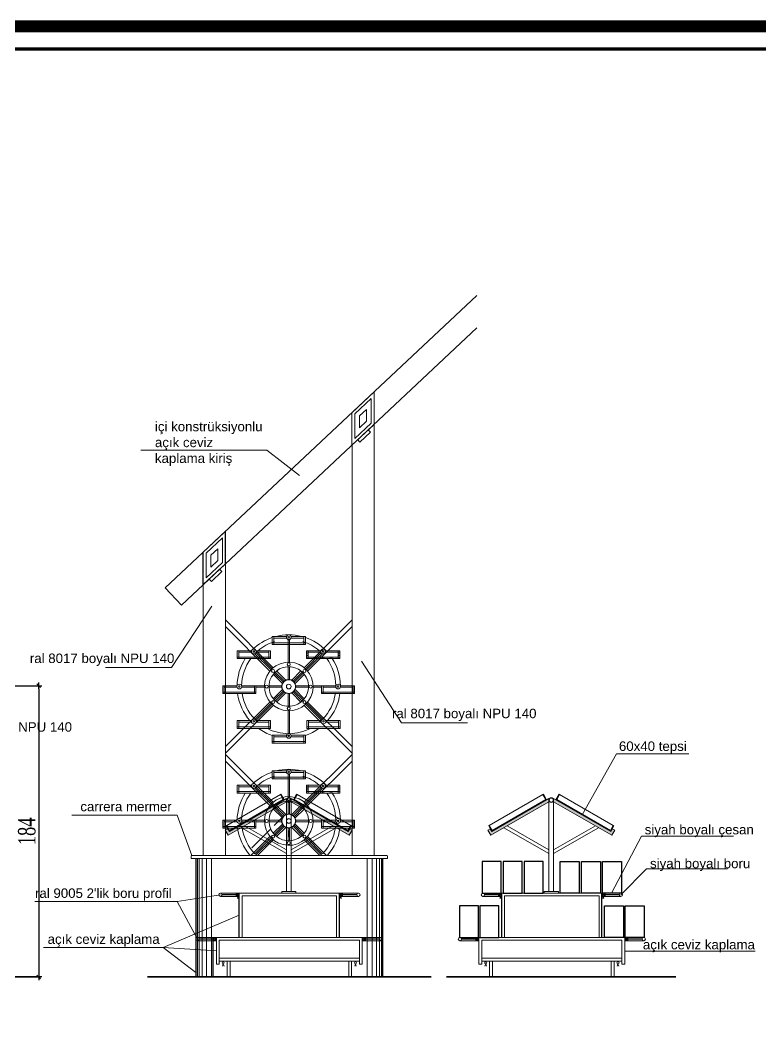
# Model space of a CAD drawing. Header units: millimetres. Extents: x 54215 to 67697, y 23496 to 56611.
# Drawn here: x 57572 to 58040, y 34662 to 35307 of the extents above; entities that cross this region are included whole.
import ezdxf

# ---------------------------------------------------------------- set-up
doc = ezdxf.new("R2010")
doc.units = ezdxf.units.MM
for name, color, linetype, lineweight in [('no3_ahsap gorunus on ince', 32, 'Continuous', 13), ('no3_barisol', 50, 'Continuous', 13), ('no3_duvar kaplama', 8, 'Continuous', 0), ('no3_duvar mevcut', 4, 'Continuous', 35), ('no3_kutu profil gorunus', 8, 'Continuous', 0), ('no3_kutuprofil kesit', 74, 'Continuous', 18), ('no3_lejand', 255, 'Continuous', 13), ('no3_mermer kesit', 21, 'Continuous', 20), ('no3_mobilya aydınlatma', 50, 'Continuous', 13), ('no3_yazı duvar', 152, 'Continuous', 0)]:
    doc.layers.add(name, color=color, linetype=linetype, lineweight=lineweight)
doc.layers.add('no3_ahsap kesit on', color=7, linetype='Continuous', lineweight=20, true_color=0xfca103)
doc.layers.add('no3_tefriş ön ince', color=7, linetype='Continuous', lineweight=18, true_color=0x8c1aff)
doc.styles.get("Standard").update_dxf_attribs({"font": 'arial.ttf'})
doc.styles.add('Ölçü50', font='georgia.ttf', dxfattribs={"width": 0.7})
doc.dimstyles.new('olcu10', dxfattribs={"dimtxt": 11, "dimasz": 2, "dimexe": 1.25, "dimexo": 0.625, "dimgap": 0.5, "dimtad": 1, "dimdec": 1, "dimzin": 9, "dimtxsty": 'Ölçü50', "dimblk": 'CENTIK', "dimcen": 2, "dimclrd": 250, "dimclre": 250, "dimclrt": 44, "dimazin": 2, "dimtfac": 1, "dimtdec": 1, "dimtix": 1, "dimtmove": 0, "dimatfit": 3, "dimldrblk": 'CENTIK', "dimfxl": 1, "dimlwd": -1, "dimarcsym": 0})

# ---------------------------------------------------------------- blocks, each defined once
blk = doc.blocks.new('CENTIK')
for p, q in [((-1, 0), (1, 0)), ((-0.57, -0.57), (0.57, 0.57)), ((0, 1), (0, -1))]:
    blk.add_line(p, q)
blk = doc.blocks.new('*D411')
at = {"color": 250, "lineweight": -2, "transparency": 16777216}
for p, q in [((57489.54, 34886.56), (57584.54, 34886.56)), ((57489.76, 34702.59), (57584.54, 34702.59))]:
    blk.add_line(p, q, dxfattribs=at)
at = {"color": 250, "transparency": 16777216}
blk.add_line((57583.29, 34884.56), (57583.29, 34704.59), dxfattribs=at)
at = {"layer": 'Defpoints', "color": 0, "transparency": 16777216}
for p in [(57488.92, 34886.56), (57489.14, 34702.59), (57583.29, 34702.59)]:
    blk.add_point(p, dxfattribs=at)
at = {"color": 250, "transparency": 16777216, "xscale": 2, "yscale": 2, "zscale": 2}
for p, rotation in [((57583.29, 34886.56), 90), ((57583.29, 34702.59), 270)]:
    blk.add_blockref('CENTIK', p, dxfattribs=dict(at, rotation=rotation))
at = {"color": 44, "transparency": 16777216, "insert": (57575.83, 34794.57), "char_height": 11, "attachment_point": 5, "rotation": 90, "style": 'Ölçü50'}
blk.add_mtext('184', dxfattribs=at)
blk = doc.blocks.new('wr35uy')
at = {"layer": 'no3_kutu profil gorunus', "lineweight": 0}
for p, q in [((56700.58, 24141.51), (56670.36, 24171.72)), ((56720.11, 24141.51), (56750.33, 24171.72)), ((56698.46, 24139.38), (56670.36, 24167.48)), ((56722.23, 24139.38), (56750.33, 24167.48)), ((56708.93, 24161.23), (56700.86, 24161.23)), ((56708.93, 24160.23), (56700.86, 24160.23)), ((56710.83, 24159.4), (56709.87, 24159.4)), ((56709.87, 24159.4), (56709.87, 24145)), ((56710.83, 24145), (56710.83, 24159.4)), ((56710.83, 24159.4), (56710.83, 24159.4)), ((56719.83, 24161.23), (56711.76, 24161.23)), ((56719.83, 24160.23), (56711.76, 24160.23)), ((56686.83, 24152.25), (56678.76, 24152.25)), ((56686.83, 24151.25), (56678.76, 24151.25)), ((56697.74, 24152.25), (56689.66, 24152.25)), ((56697.74, 24151.25), (56689.66, 24151.25)), ((56722.59, 24152.25), (56721.59, 24152.25)), ((56721.59, 24152.25), (56721.59, 24151.25)), ((56721.59, 24151.25), (56722.59, 24151.25)), ((56722.59, 24151.25), (56722.59, 24152.25)), ((56730.66, 24152.25), (56722.59, 24152.25)), ((56730.66, 24151.25), (56722.59, 24151.25)), ((56741.56, 24152.25), (56733.49, 24152.25)), ((56741.56, 24151.25), (56733.49, 24151.25)), ((56742.56, 24152.25), (56741.56, 24152.25)), ((56741.56, 24152.25), (56741.56, 24151.25)), ((56741.56, 24151.25), (56742.56, 24151.25)), ((56742.56, 24151.25), (56742.56, 24152.25)), ((56699.13, 24140.15), (56688.95, 24150.34)), ((56699.81, 24140.83), (56689.63, 24151.02)), ((56731.07, 24151.02), (56720.88, 24140.83)), ((56731.75, 24150.34), (56721.56, 24140.15)), ((56722.59, 24150.27), (56721.59, 24150.27)), ((56721.59, 24150.27), (56721.59, 24149.27)), ((56721.59, 24149.27), (56722.59, 24149.27)), ((56722.59, 24148.25), (56721.59, 24148.25)), ((56721.59, 24148.25), (56721.59, 24147.25)), ((56721.59, 24147.25), (56722.59, 24147.25)), ((56722.59, 24149.27), (56722.59, 24150.27)), ((56722.59, 24147.25), (56722.59, 24148.25)), ((56727.8, 24148.25), (56726.8, 24148.25)), ((56726.8, 24148.25), (56726.8, 24147.25)), ((56726.8, 24147.25), (56727.8, 24147.25)), ((56727.8, 24147.25), (56727.8, 24148.25)), ((56732.57, 24148.25), (56731.57, 24148.25)), ((56731.57, 24148.25), (56731.57, 24147.25)), ((56731.57, 24147.25), (56732.57, 24147.25)), ((56732.57, 24147.25), (56732.57, 24148.25)), ((56737.47, 24148.25), (56736.47, 24148.25)), ((56736.47, 24148.25), (56736.47, 24147.25)), ((56736.47, 24147.25), (56737.47, 24147.25)), ((56737.47, 24147.25), (56737.47, 24148.25)), ((56742.56, 24150.27), (56741.56, 24150.27)), ((56741.56, 24150.27), (56741.56, 24149.27)), ((56741.56, 24149.27), (56742.56, 24149.27)), ((56742.56, 24148.25), (56741.56, 24148.25)), ((56741.56, 24148.25), (56741.56, 24147.25)), ((56741.56, 24147.25), (56742.56, 24147.25)), ((56742.56, 24149.27), (56742.56, 24150.27)), ((56742.56, 24147.25), (56742.56, 24148.25)), ((56707.65, 24132.99), (56701.85, 24138.79)), ((56708.41, 24133.68), (56702.62, 24139.46)), ((56709.87, 24142.11), (56709.87, 24133.91)), ((56710.83, 24133.91), (56710.83, 24142.11)), ((56712.29, 24133.68), (56718.07, 24139.46)), ((56718.84, 24138.79), (56713.04, 24132.99)), ((56706.29, 24131.56), (56700.5, 24137.34)), ((56706.97, 24132.31), (56701.17, 24138.11)), ((56719.52, 24138.11), (56713.72, 24132.31)), ((56714.41, 24131.56), (56720.19, 24137.34)), ((56677.7, 24130.12), (56669.63, 24130.12)), ((56677.7, 24129.12), (56669.63, 24129.12)), ((56688.6, 24130.12), (56680.53, 24130.12)), ((56688.6, 24129.12), (56680.53, 24129.12)), ((56694.97, 24130.1), (56689.53, 24130.1)), ((56689.53, 24129.14), (56694.97, 24129.14)), ((56705.87, 24130.1), (56697.85, 24130.1)), ((56697.85, 24129.14), (56706.05, 24129.14)), ((56706.29, 24127.68), (56700.51, 24121.9)), ((56706.97, 24126.92), (56701.17, 24121.12)), ((56707.65, 24126.24), (56701.85, 24120.44)), ((56708.41, 24125.56), (56702.63, 24119.78)), ((56706.05, 24130.1), (56705.87, 24130.1)), ((56705.87, 24129.14), (56706.05, 24129.14)), ((56712.29, 24125.56), (56718.06, 24119.78)), ((56718.84, 24120.44), (56713.04, 24126.24)), ((56719.52, 24121.12), (56713.72, 24126.92)), ((56714.41, 24127.68), (56720.18, 24121.91)), ((56714.82, 24130.1), (56714.64, 24130.1)), ((56714.64, 24129.14), (56714.82, 24129.14)), ((56714.73, 24129.14), (56722.84, 24129.14)), ((56722.84, 24130.1), (56714.82, 24130.1)), ((56731.09, 24130.1), (56725.72, 24130.1)), ((56725.72, 24129.14), (56731.09, 24129.14)), ((56740.09, 24130.12), (56732.02, 24130.12)), ((56740.09, 24129.12), (56732.02, 24129.12)), ((56750.99, 24130.12), (56742.92, 24130.12)), ((56750.99, 24129.12), (56742.92, 24129.12)), ((56698.46, 24119.85), (56670.58, 24091.97)), ((56699.13, 24119.08), (56688.95, 24108.9)), ((56709.87, 24125.32), (56709.87, 24117.12)), ((56710.83, 24117.12), (56710.83, 24125.32)), ((56731.69, 24108.95), (56721.56, 24119.08)), ((56722.23, 24119.85), (56750.55, 24091.54)), ((56700.58, 24117.73), (56670.58, 24087.73)), ((56699.81, 24118.4), (56689.61, 24108.2)), ((56709.87, 24114.24), (56709.87, 24099.84)), ((56710.83, 24099.84), (56710.83, 24114.24)), ((56720.11, 24117.73), (56750.55, 24087.29)), ((56730.97, 24108.31), (56720.88, 24118.4)), ((56686.83, 24108.08), (56678.76, 24108.08)), ((56686.83, 24107.08), (56678.76, 24107.08)), ((56688.95, 24108.9), (56688.95, 24108.9)), ((56697.74, 24108.08), (56689.66, 24108.08)), ((56697.74, 24107.08), (56689.66, 24107.08)), ((56730.87, 24108.08), (56722.79, 24108.08)), ((56730.87, 24107.08), (56722.79, 24107.08)), ((56731.06, 24108.22), (56730.97, 24108.31)), ((56731.74, 24108.9), (56731.69, 24108.95)), ((56741.77, 24108.08), (56733.7, 24108.08)), ((56741.77, 24107.08), (56733.7, 24107.08)), ((56709.87, 24099.84), (56709.87, 24099.83)), ((56709.87, 24099.83), (56710.83, 24099.83)), ((56710.83, 24099.83), (56710.83, 24099.84)), ((56708.93, 24098.9), (56700.86, 24098.9)), ((56708.93, 24097.9), (56700.86, 24097.9)), ((56719.83, 24098.9), (56711.76, 24098.9)), ((56719.83, 24097.9), (56711.76, 24097.9)), ((56700.58, 24056.56), (56670.36, 24086.78)), ((56720.11, 24056.56), (56750.33, 24086.78)), ((56698.46, 24054.44), (56670.36, 24082.54)), ((56722.23, 24054.44), (56750.33, 24082.54)), ((56708.93, 24076.29), (56700.86, 24076.29)), ((56708.93, 24075.29), (56700.86, 24075.29)), ((56710.83, 24074.46), (56709.87, 24074.46)), ((56709.87, 24074.46), (56709.87, 24060.05)), ((56710.83, 24060.05), (56710.83, 24074.46)), ((56710.83, 24074.46), (56710.83, 24074.46)), ((56719.83, 24076.29), (56711.76, 24076.29)), ((56719.83, 24075.29), (56711.76, 24075.29)), ((56686.83, 24067.31), (56678.76, 24067.31)), ((56686.83, 24066.31), (56678.76, 24066.31)), ((56699.13, 24055.21), (56688.95, 24065.39)), ((56699.81, 24055.89), (56689.63, 24066.07)), ((56697.74, 24067.31), (56689.66, 24067.31)), ((56697.74, 24066.31), (56689.66, 24066.31)), ((56731.07, 24066.08), (56720.88, 24055.89)), ((56731.75, 24065.4), (56721.56, 24055.21)), ((56722.59, 24067.31), (56721.59, 24067.31)), ((56721.59, 24067.31), (56721.59, 24066.31)), ((56721.59, 24066.31), (56722.59, 24066.31)), ((56722.59, 24065.32), (56721.59, 24065.32)), ((56721.59, 24065.32), (56721.59, 24064.32)), ((56721.59, 24064.32), (56722.59, 24064.32)), ((56722.59, 24063.31), (56721.59, 24063.31)), ((56721.59, 24063.31), (56721.59, 24062.31)), ((56721.59, 24062.31), (56722.59, 24062.31)), ((56722.59, 24066.31), (56722.59, 24067.31)), ((56730.66, 24067.31), (56722.59, 24067.31)), ((56730.66, 24066.31), (56722.59, 24066.31)), ((56722.59, 24064.32), (56722.59, 24065.32)), ((56722.59, 24062.31), (56722.59, 24063.31)), ((56727.8, 24063.31), (56726.8, 24063.31)), ((56726.8, 24063.31), (56726.8, 24062.31)), ((56726.8, 24062.31), (56727.8, 24062.31)), ((56727.8, 24062.31), (56727.8, 24063.31)), ((56732.57, 24063.31), (56731.57, 24063.31)), ((56731.57, 24063.31), (56731.57, 24062.31)), ((56731.57, 24062.31), (56732.57, 24062.31)), ((56732.57, 24062.31), (56732.57, 24063.31)), ((56741.56, 24067.31), (56733.49, 24067.31)), ((56741.56, 24066.31), (56733.49, 24066.31)), ((56737.47, 24063.31), (56736.47, 24063.31)), ((56736.47, 24063.31), (56736.47, 24062.31)), ((56736.47, 24062.31), (56737.47, 24062.31)), ((56737.47, 24062.31), (56737.47, 24063.31)), ((56742.56, 24067.31), (56741.56, 24067.31)), ((56741.56, 24067.31), (56741.56, 24066.31)), ((56741.56, 24066.31), (56742.56, 24066.31)), ((56742.56, 24065.32), (56741.56, 24065.32)), ((56741.56, 24065.32), (56741.56, 24064.32)), ((56741.56, 24064.32), (56742.56, 24064.32)), ((56742.56, 24063.31), (56741.56, 24063.31)), ((56741.56, 24063.31), (56741.56, 24062.31)), ((56741.56, 24062.31), (56742.56, 24062.31)), ((56742.56, 24066.31), (56742.56, 24067.31)), ((56742.56, 24064.32), (56742.56, 24065.32)), ((56742.56, 24062.31), (56742.56, 24063.31)), ((56708.41, 24048.74), (56702.62, 24054.52)), ((56709.87, 24057.17), (56709.87, 24048.97)), ((56710.83, 24048.97), (56710.83, 24057.17)), ((56712.29, 24048.74), (56718.07, 24054.52)), ((56706.29, 24046.62), (56700.5, 24052.4)), ((56706.97, 24047.37), (56701.17, 24053.17)), ((56707.65, 24048.05), (56701.85, 24053.85)), ((56718.84, 24053.85), (56713.04, 24048.05)), ((56719.52, 24053.17), (56713.72, 24047.37)), ((56714.41, 24046.62), (56720.19, 24052.4)), ((56677.7, 24045.18), (56669.63, 24045.18)), ((56677.7, 24044.18), (56669.63, 24044.18)), ((56688.6, 24045.18), (56680.53, 24045.18)), ((56688.6, 24044.18), (56680.53, 24044.18)), ((56694.97, 24045.16), (56689.53, 24045.16)), ((56689.53, 24044.2), (56694.97, 24044.2)), ((56705.87, 24045.16), (56697.85, 24045.16)), ((56697.85, 24044.2), (56706.05, 24044.2)), ((56706.29, 24042.74), (56700.51, 24036.96)), ((56706.84, 24047.5), (56701.07, 24041.73)), ((56706.97, 24041.98), (56701.17, 24036.18)), ((56706.05, 24045.16), (56705.87, 24045.16)), ((56705.87, 24044.2), (56706.05, 24044.2)), ((56719.52, 24036.18), (56713.72, 24041.98)), ((56714.41, 24042.74), (56720.18, 24036.96)), ((56714.82, 24045.16), (56714.64, 24045.16)), ((56714.64, 24044.2), (56714.82, 24044.2)), ((56714.73, 24044.2), (56722.84, 24044.2)), ((56722.84, 24045.16), (56714.82, 24045.16)), ((56731.09, 24045.16), (56725.72, 24045.16)), ((56725.72, 24044.2), (56731.09, 24044.2)), ((56740.09, 24045.18), (56732.02, 24045.18)), ((56740.09, 24044.18), (56732.02, 24044.18)), ((56750.99, 24045.18), (56742.92, 24045.18)), ((56750.99, 24044.18), (56742.92, 24044.18)), ((56699.02, 24039.67), (56687, 24027.66)), ((56707.65, 24041.3), (56701.85, 24035.5)), ((56708.41, 24040.62), (56702.63, 24034.84)), ((56709.87, 24040.38), (56709.87, 24032.18)), ((56710.57, 24034.72), (56710.57, 24038.63)), ((56710.83, 24032.18), (56710.83, 24040.38)), ((56712.29, 24040.62), (56718.06, 24034.84)), ((56718.84, 24035.5), (56713.04, 24041.3)), ((56698.46, 24034.91), (56686.44, 24022.89)), ((56699.13, 24034.14), (56688.95, 24023.96)), ((56699.81, 24033.46), (56689.61, 24023.26)), ((56700.58, 24032.79), (56690.69, 24022.89)), ((56720.11, 24032.79), (56730.01, 24022.89)), ((56730.97, 24023.37), (56720.88, 24033.46)), ((56731.69, 24024.01), (56721.56, 24034.14)), ((56722.23, 24034.91), (56734.25, 24022.89)), ((56688.95, 24023.96), (56688.95, 24023.95)), ((56731.06, 24023.28), (56730.97, 24023.37)), ((56731.74, 24023.96), (56731.69, 24024.01))]:
    blk.add_line(p, q, dxfattribs=at)
for points in [[(56700.86, 24161.23), (56700.86, 24156.23), (56699.86, 24156.23), (56699.86, 24161.23), (56700.86, 24161.23)], [(56720.83, 24161.23), (56720.83, 24156.23), (56719.83, 24156.23), (56719.83, 24161.23), (56720.83, 24161.23)], [(56678.76, 24152.25), (56678.76, 24147.25), (56677.76, 24147.25), (56677.76, 24152.25), (56678.76, 24152.25)], [(56698.74, 24152.25), (56698.74, 24147.25), (56697.74, 24147.25), (56697.74, 24152.25), (56698.74, 24152.25)], [(56720.83, 24156.23), (56699.86, 24156.23), (56699.86, 24157.23), (56720.83, 24157.23), (56720.83, 24156.23)], [(56722.59, 24152.25), (56722.59, 24147.25), (56721.59, 24147.25), (56721.59, 24152.25), (56722.59, 24152.25)], [(56742.56, 24152.25), (56742.56, 24147.25), (56741.56, 24147.25), (56741.56, 24152.25), (56742.56, 24152.25)], [(56698.74, 24147.25), (56677.76, 24147.25), (56677.76, 24148.25), (56698.74, 24148.25), (56698.74, 24147.25)], [(56742.56, 24147.25), (56721.59, 24147.25), (56721.59, 24148.25), (56742.56, 24148.25), (56742.56, 24147.25)], [(56669.63, 24130.12), (56669.63, 24125.12), (56668.63, 24125.12), (56668.63, 24130.12), (56669.63, 24130.12)], [(56689.6, 24125.12), (56668.63, 24125.12), (56668.63, 24126.12), (56689.6, 24126.12), (56689.6, 24125.12)], [(56689.6, 24130.12), (56689.6, 24125.12), (56688.6, 24125.12), (56688.6, 24130.12), (56689.6, 24130.12)], [(56732.02, 24130.12), (56732.02, 24125.12), (56731.02, 24125.12), (56731.02, 24130.12), (56732.02, 24130.12)], [(56751.99, 24125.12), (56731.02, 24125.12), (56731.02, 24126.12), (56751.99, 24126.12), (56751.99, 24125.12)], [(56751.99, 24130.12), (56751.99, 24125.12), (56750.99, 24125.12), (56750.99, 24130.12), (56751.99, 24130.12)], [(56678.76, 24108.08), (56678.76, 24103.08), (56677.76, 24103.08), (56677.76, 24108.08), (56678.76, 24108.08)], [(56698.74, 24108.08), (56698.74, 24103.08), (56697.74, 24103.08), (56697.74, 24108.08), (56698.74, 24108.08)], [(56722.79, 24108.08), (56722.79, 24103.08), (56721.79, 24103.08), (56721.79, 24108.08), (56722.79, 24108.08)], [(56742.77, 24108.08), (56742.77, 24103.08), (56741.77, 24103.08), (56741.77, 24108.08), (56742.77, 24108.08)], [(56698.74, 24103.08), (56677.76, 24103.08), (56677.76, 24104.08), (56698.74, 24104.08), (56698.74, 24103.08)], [(56742.77, 24103.08), (56721.79, 24103.08), (56721.79, 24104.08), (56742.77, 24104.08), (56742.77, 24103.08)], [(56700.86, 24098.9), (56700.86, 24093.9), (56699.86, 24093.9), (56699.86, 24098.9), (56700.86, 24098.9)], [(56720.83, 24093.9), (56699.86, 24093.9), (56699.86, 24094.9), (56720.83, 24094.9), (56720.83, 24093.9)], [(56720.83, 24098.9), (56720.83, 24093.9), (56719.83, 24093.9), (56719.83, 24098.9), (56720.83, 24098.9)], [(56700.86, 24076.29), (56700.86, 24071.29), (56699.86, 24071.29), (56699.86, 24076.29), (56700.86, 24076.29)], [(56720.83, 24076.29), (56720.83, 24071.29), (56719.83, 24071.29), (56719.83, 24076.29), (56720.83, 24076.29)], [(56720.83, 24071.29), (56699.86, 24071.29), (56699.86, 24072.29), (56720.83, 24072.29), (56720.83, 24071.29)], [(56678.76, 24067.31), (56678.76, 24062.31), (56677.76, 24062.31), (56677.76, 24067.31), (56678.76, 24067.31)], [(56698.74, 24062.31), (56677.76, 24062.31), (56677.76, 24063.31), (56698.74, 24063.31), (56698.74, 24062.31)], [(56698.74, 24067.31), (56698.74, 24062.31), (56697.74, 24062.31), (56697.74, 24067.31), (56698.74, 24067.31)], [(56722.59, 24067.31), (56722.59, 24062.31), (56721.59, 24062.31), (56721.59, 24067.31), (56722.59, 24067.31)], [(56742.56, 24062.31), (56721.59, 24062.31), (56721.59, 24063.31), (56742.56, 24063.31), (56742.56, 24062.31)], [(56742.56, 24067.31), (56742.56, 24062.31), (56741.56, 24062.31), (56741.56, 24067.31), (56742.56, 24067.31)], [(56669.63, 24045.18), (56669.63, 24040.18), (56668.63, 24040.18), (56668.63, 24045.18), (56669.63, 24045.18)], [(56689.6, 24045.18), (56689.6, 24040.18), (56688.6, 24040.18), (56688.6, 24045.18), (56689.6, 24045.18)], [(56732.02, 24045.18), (56732.02, 24040.18), (56731.02, 24040.18), (56731.02, 24045.18), (56732.02, 24045.18)], [(56751.99, 24045.18), (56751.99, 24040.18), (56750.99, 24040.18), (56750.99, 24045.18), (56751.99, 24045.18)], [(56689.6, 24040.18), (56668.63, 24040.18), (56668.63, 24041.18), (56689.6, 24041.18), (56689.6, 24040.18)], [(56751.99, 24040.18), (56731.02, 24040.18), (56731.02, 24041.18), (56751.99, 24041.18), (56751.99, 24040.18)]]:
    blk.add_lwpolyline(points, dxfattribs=at)
for centre, radius in [((56710.35, 24160.73), 1.5), ((56710.35, 24160.73), 0.5), ((56710.35, 24160.73), 0.5), ((56688.25, 24151.75), 1.5), ((56688.25, 24151.75), 0.5), ((56688.25, 24151.75), 0.5), ((56732.07, 24151.75), 1.5), ((56732.07, 24151.75), 0.5), ((56700.44, 24139.4), 0.96), ((56710.35, 24143.62), 0.96), ((56720.25, 24139.4), 0.96), ((56710.35, 24129.62), 4.5), ((56710.35, 24129.62), 4.32), ((56679.12, 24129.62), 1.5), ((56679.12, 24129.62), 0.5), ((56679.12, 24129.62), 0.5), ((56696.42, 24129.62), 0.96), ((56710.35, 24129.62), 1.5), ((56710.35, 24129.62), 1.44), ((56724.2, 24129.62), 0.96), ((56741.5, 24129.62), 1.5), ((56741.5, 24129.62), 0.5), ((56741.5, 24129.62), 0.5), ((56700.44, 24119.78), 0.96), ((56720.25, 24119.78), 0.96), ((56710.35, 24115.74), 0.96), ((56688.25, 24107.58), 1.5), ((56688.25, 24107.58), 0.5), ((56688.25, 24107.58), 0.5), ((56732.28, 24107.58), 1.5), ((56732.28, 24107.58), 0.5), ((56732.28, 24107.58), 0.5), ((56710.35, 24098.4), 1.5), ((56710.35, 24098.4), 0.5), ((56710.35, 24098.4), 0.5), ((56710.35, 24075.79), 1.5), ((56710.35, 24075.79), 0.5), ((56710.35, 24075.79), 0.5), ((56688.25, 24066.81), 1.5), ((56732.07, 24066.81), 1.5), ((56688.25, 24066.81), 0.5), ((56688.25, 24066.81), 0.5), ((56732.07, 24066.81), 0.5), ((56700.44, 24054.46), 0.96), ((56710.35, 24058.68), 0.96), ((56720.25, 24054.46), 0.96), ((56710.35, 24044.68), 4.5), ((56710.35, 24044.68), 4.32), ((56679.12, 24044.68), 1.5), ((56679.12, 24044.68), 0.5), ((56679.12, 24044.68), 0.5), ((56696.42, 24044.68), 0.96), ((56710.35, 24044.68), 1.5), ((56710.35, 24044.68), 1.44), ((56710.35, 24044.68), 1.44), ((56724.2, 24044.68), 0.96), ((56741.5, 24044.68), 1.5), ((56741.5, 24044.68), 0.5), ((56741.5, 24044.68), 0.5), ((56700.44, 24034.84), 0.96), ((56720.25, 24034.84), 0.96), ((56710.35, 24030.8), 0.96)]:
    blk.add_circle(centre, radius, dxfattribs=at)
for centre, radius, start, end in [((56710.35, 24129.62), 32.66, 108.71705, 133.95438), ((56710.35, 24129.62), 29.78, 107.49332, 130.5559), ((56710.35, 24129.62), 32.67, 75.39875, 104.60125), ((56710.35, 24129.62), 29.78, 49.4441, 72.53799), ((56710.35, 24129.62), 32.66, 43.85091, 71.28295), ((56710.35, 24129.62), 32.66, 147.3358, 179.12294), ((56710.35, 24129.62), 29.78, 143.70796, 179.03813), ((56710.35, 24129.62), 15.38, 189.46176, 188.58191), ((56710.35, 24129.62), 29.78, 1.13364, 36.29204), ((56710.35, 24129.62), 32.66, 0.87706, 32.6642), ((56710.34, 24129.63), 12.5, 184.99048, 184.60818), ((56710.35, 24129.62), 32.66, 187.91841, 221.25749), ((56710.35, 24129.62), 29.78, 188.68973, 224.04888), ((56710.35, 24129.62), 29.78, 316.23476, 351.31027), ((56710.35, 24129.62), 32.66, 318.74251, 352.08159), ((56710.35, 24129.62), 32.66, 234.34228, 251.31112), ((56710.35, 24129.62), 29.78, 243.00911, 269.15677), ((56710.35, 24129.62), 29.78, 269.0766, 270.9234), ((56710.35, 24129.62), 29.78, 270.84323, 297.53617), ((56710.35, 24129.62), 32.66, 288.68888, 305.65772), ((56710.35, 24044.68), 32.66, 108.71705, 133.95438), ((56710.35, 24044.68), 32.67, 75.39875, 104.60125), ((56710.35, 24044.68), 32.66, 43.85091, 71.28295), ((56710.35, 24044.68), 29.78, 107.49332, 130.5559), ((56710.35, 24044.68), 29.78, 49.4441, 72.53799), ((56710.35, 24044.68), 32.66, 147.3358, 179.12294), ((56710.35, 24044.68), 29.78, 143.70796, 179.03813), ((56710.35, 24044.68), 29.78, 1.13364, 36.29204), ((56710.35, 24044.68), 32.66, 0.87706, 32.6642), ((56710.35, 24044.68), 15.38, 189.46176, 188.58191), ((56710.34, 24044.69), 12.5, 184.99048, 184.60818), ((56710.35, 24044.68), 32.66, 187.91841, 221.25749), ((56710.35, 24044.68), 29.78, 188.68973, 224.04888), ((56710.35, 24044.68), 29.78, 316.23476, 351.31027), ((56710.35, 24044.68), 32.66, 318.74251, 352.08159)]:
    blk.add_arc(centre, radius, start, end, dxfattribs=at)
blk = doc.blocks.new('ünit')
at = {"layer": 'no3_duvar kaplama'}
h = blk.add_hatch(color=256, dxfattribs=at)
h.dxf.hatch_style = 1
h.paths.add_polyline_path([(56707.44, 24058.09), (56708.85, 24058.9), (56708.85, 24056.82), (56672.14, 24035.63), (56670.24, 24038.92), (56671.8, 24039.82), (56672.8, 24038.09)])
h = blk.add_hatch(color=256, dxfattribs=at)
h.dxf.hatch_style = 1
h.paths.add_polyline_path([(56713.25, 24058.09), (56711.85, 24058.9), (56711.85, 24056.82), (56748.55, 24035.63), (56750.45, 24038.92), (56748.89, 24039.82), (56747.89, 24038.09)])
for p, q in [((56679.06, 23971.15), (56679.06, 23999.15)), ((56742.38, 23971.15), (56742.38, 23999.15))]:
    blk.add_line(p, q)
at = {"layer": 'no3_ahsap kesit on'}
for p, q in [((56708.85, 24058.9), (56708.85, 24056.82)), ((56711.85, 24058.9), (56711.85, 24056.82)), ((56711.85, 24058.9), (56711.85, 24056.82)), ((56670.24, 24038.92), (56671.8, 24039.82)), ((56750.45, 24038.92), (56748.89, 24039.82)), ((56679.06, 23999.15), (56710.72, 23999.15)), ((56742.38, 23999.15), (56710.72, 23999.15)), ((56664.62, 23971.15), (56756.82, 23971.15)), ((56666.42, 23957.95), (56755.02, 23957.95)), ((56664.62, 23954.15), (56666.42, 23954.15)), ((56666.42, 23954.15), (56666.42, 23956.15)), ((56666.42, 23956.15), (56755.02, 23956.15)), ((56671.42, 23956.15), (56671.42, 23946.15)), ((56673.22, 23956.15), (56673.22, 23946.15)), ((56748.22, 23956.15), (56748.22, 23946.15)), ((56750.02, 23956.15), (56750.02, 23946.15)), ((56755.02, 23954.15), (56756.82, 23954.15))]:
    blk.add_line(p, q, dxfattribs=at)
for points in [[(56708.85, 24056.82), (56672.14, 24035.63), (56670.24, 24038.92)], [(56708.85, 24058.9), (56672.8, 24038.09), (56671.8, 24039.82)], [(56711.85, 24058.9), (56747.89, 24038.09), (56748.89, 24039.82)], [(56711.85, 24056.82), (56748.55, 24035.63), (56750.45, 24038.92)], [(56679.06, 23971.15), (56679.06, 23999.15), (56710.72, 23999.15)], [(56680.86, 23971.15), (56680.86, 23997.35), (56710.72, 23997.35)], [(56742.38, 23971.15), (56742.38, 23999.15), (56710.72, 23999.15)], [(56740.58, 23971.15), (56740.58, 23997.35), (56710.72, 23997.35)], [(56664.62, 23954.15), (56664.62, 23971.15), (56756.82, 23971.15), (56756.82, 23954.15)], [(56666.42, 23954.15), (56666.42, 23969.35), (56755.02, 23969.35), (56755.02, 23954.15)]]:
    blk.add_lwpolyline(points, dxfattribs=at)
at = {"layer": 'no3_barisol'}
for p, q in [((56678.26, 23996.51), (56677.86, 23995.69)), ((56678.26, 23996.51), (56678.51, 23995.66)), ((56743.18, 23996.51), (56742.93, 23995.66)), ((56743.18, 23996.51), (56743.58, 23995.69))]:
    blk.add_line(p, q, dxfattribs=at)
for points in [[(56677.71, 23997.05), (56678.8, 23997.05), (56678.8, 23996.79), (56677.71, 23996.79)], [(56743.73, 23997.05), (56742.64, 23997.05), (56742.64, 23996.79), (56743.73, 23996.79)]]:
    blk.add_lwpolyline(points, close=True, dxfattribs=at)
for centre in [(56678.26, 23996.79), (56743.18, 23996.79)]:
    blk.add_arc(centre, 0.288, 180, 0, dxfattribs=at)
at = {"layer": 'no3_kutu profil gorunus'}
for p, q in [((56671.15, 24041.75), (56705.1, 24061.35)), ((56749.54, 24041.75), (56715.6, 24061.35)), ((56708.85, 24057.1), (56708.85, 24000.15)), ((56711.85, 24057.1), (56711.85, 24000.15)), ((56680.46, 24040.43), (56708.85, 24024.04)), ((56682.46, 24041.59), (56708.85, 24026.35)), ((56738.23, 24041.59), (56711.85, 24026.35)), ((56740.23, 24040.44), (56711.85, 24024.04)), ((56679.06, 23999.15), (56667.11, 23999.15)), ((56667.11, 23997.05), (56679.06, 23997.05)), ((56668.15, 23998.25), (56677.06, 23998.25)), ((56668.15, 23997.95), (56677.06, 23997.95)), ((56742.38, 23999.15), (56754.33, 23999.15)), ((56754.33, 23997.05), (56742.38, 23997.05)), ((56753.29, 23998.25), (56744.38, 23998.25)), ((56753.29, 23997.95), (56744.38, 23997.95)), ((56664.62, 23971.15), (56652.67, 23971.15)), ((56756.82, 23971.15), (56768.77, 23971.15)), ((56652.67, 23969.05), (56664.62, 23969.05)), ((56653.71, 23970.25), (56662.62, 23970.25)), ((56653.71, 23969.95), (56662.62, 23969.95)), ((56768.77, 23969.05), (56756.82, 23969.05)), ((56767.73, 23970.25), (56758.82, 23970.25)), ((56767.73, 23969.95), (56758.82, 23969.95))]:
    blk.add_line(p, q, dxfattribs=at)
blk.add_lwpolyline([(56705.88, 23999.15), (56714.88, 23999.15), (56714.88, 24000.15), (56705.88, 24000.15)], close=True, dxfattribs=at)
at = {"layer": 'no3_kutuprofil kesit'}
for p, q in [((56677.06, 23997.1), (56679.06, 23999.1)), ((56679.06, 23997.1), (56677.06, 23999.1)), ((56744.38, 23997.1), (56742.38, 23999.1)), ((56742.38, 23997.1), (56744.38, 23999.1)), ((56662.62, 23969.1), (56664.62, 23971.1)), ((56664.62, 23969.1), (56662.62, 23971.1)), ((56758.82, 23969.1), (56756.82, 23971.1)), ((56756.82, 23969.1), (56758.82, 23971.1))]:
    blk.add_line(p, q, dxfattribs=at)
for points in [[(56671.15, 24041.75), (56670.8, 24041.55), (56672.8, 24038.09), (56707.44, 24058.09), (56705.44, 24061.55), (56705.1, 24061.35)], [(56671.15, 24041.75), (56672.95, 24038.64), (56706.9, 24058.24), (56705.1, 24061.35)], [(56749.54, 24041.75), (56749.89, 24041.55), (56747.89, 24038.09), (56713.25, 24058.09), (56715.25, 24061.55), (56715.6, 24061.35)], [(56749.54, 24041.75), (56747.74, 24038.64), (56713.8, 24058.24), (56715.6, 24061.35)]]:
    blk.add_lwpolyline(points, dxfattribs=at)
for points in [[(56677.06, 23997.1), (56679.06, 23997.1), (56679.06, 23999.1), (56677.06, 23999.1)], [(56744.38, 23997.1), (56742.38, 23997.1), (56742.38, 23999.1), (56744.38, 23999.1)], [(56662.62, 23969.1), (56664.62, 23969.1), (56664.62, 23971.1), (56662.62, 23971.1)], [(56758.82, 23969.1), (56756.82, 23969.1), (56756.82, 23971.1), (56758.82, 23971.1)]]:
    blk.add_lwpolyline(points, close=True, dxfattribs=at)
for centre, radius in [((56710.35, 24057.86), 1.5), ((56710.35, 24057.86), 1.3), ((56667.11, 23998.1), 1.05), ((56754.33, 23998.1), 1.05), ((56652.67, 23970.1), 1.05), ((56768.77, 23970.1), 1.05)]:
    blk.add_circle(centre, radius, dxfattribs=at)
at = {"layer": 'no3_mobilya aydınlatma'}
for p, q in [((56668.93, 23954.39), (56668.43, 23953.02)), ((56668.93, 23954.39), (56669.43, 23953.02)), ((56752.51, 23954.39), (56752.01, 23953.02)), ((56752.51, 23954.39), (56753.01, 23953.02))]:
    blk.add_line(p, q, dxfattribs=at)
for centre in [(56668.93, 23955.04), (56752.51, 23955.04)]:
    blk.add_circle(centre, 0.65, dxfattribs=at)

msp = doc.modelspace()

# ---------------------------------------------------------------- linework, layer by layer
for p, q in [((57687.341, 34971.039), (57701.341, 34984.167)), ((57687.341, 34950.476), (57687.341, 34971.039)), ((57701.341, 34963.604), (57687.341, 34950.476)), ((57683.487, 34777.331), (57683.487, 34702.592)), ((57799.91, 34777.331), (57799.91, 34702.592)), ((57693.601, 34702.592), (57693.601, 34727.592))]:
    msp.add_line(p, q)
at = {"color": 252, "const_width": 2.031}
msp.add_lwpolyline([(58449.655, 34783.915, -0.4142136), (58440.109, 34774.37), (58079.769, 34774.37, 0.4142136), (58055.905, 34750.506), (58055.905, 34518.555, 0.4142136), (58079.769, 34494.691), (58440.109, 34494.691, -0.4142136), (58449.655, 34485.145), (58449.655, 34169.5), (55910.864, 34169.5), (55910.864, 35288.864), (58449.655, 35288.864), (58449.655, 34783.915)], format="xyb", dxfattribs=at)
msp.add_lwpolyline([(57701.341, 34963.604), (57701.341, 34984.167)])
for points in [[(57863.593, 34775.592), (57863.593, 34755.592), (57875.593, 34755.592), (57875.593, 34775.592)], [(57876.844, 34775.592), (57876.844, 34755.592), (57888.844, 34755.592), (57888.844, 34775.592)], [(57890.12, 34775.592), (57890.12, 34755.592), (57902.12, 34755.592), (57902.12, 34775.592)], [(57924.85, 34775.592), (57924.85, 34755.592), (57912.85, 34755.592), (57912.85, 34775.592)], [(57938.33, 34775.592), (57938.33, 34755.592), (57926.33, 34755.592), (57926.33, 34775.592)], [(57951.581, 34775.592), (57951.581, 34755.592), (57939.581, 34755.592), (57939.581, 34775.592)], [(57849.159, 34747.592), (57849.159, 34727.592), (57861.159, 34727.592), (57861.159, 34747.592)], [(57862.086, 34747.592), (57862.086, 34727.592), (57874.086, 34727.592), (57874.086, 34747.592)], [(57952.85, 34747.592), (57952.85, 34727.592), (57940.85, 34727.592), (57940.85, 34747.592)], [(57966.015, 34747.592), (57966.015, 34727.592), (57954.015, 34727.592), (57954.015, 34747.592)]]:
    msp.add_lwpolyline(points, close=True)
at = {"layer": 'no3_ahsap gorunus on ince'}
for p, q in [((57860.215, 35133.144), (57663.198, 34948.401)), ((57860.215, 35112.581), (57673.458, 34937.459)), ((57781.237, 35059.086), (57795.237, 35072.214)), ((57781.237, 35059.086), (57795.237, 35072.214)), ((57781.237, 35038.523), (57781.237, 35059.086)), ((57781.237, 35038.523), (57781.237, 35059.086)), ((57795.237, 35051.651), (57781.237, 35038.523)), ((57795.237, 35051.651), (57781.237, 35038.523)), ((57687.341, 34971.039), (57701.341, 34984.167)), ((57687.341, 34971.039), (57701.341, 34984.167)), ((57687.341, 34950.476), (57687.341, 34971.039)), ((57687.341, 34950.476), (57687.341, 34971.039)), ((57701.341, 34963.604), (57687.341, 34950.476)), ((57701.341, 34963.604), (57687.341, 34950.476)), ((57673.458, 34937.459), (57663.198, 34948.401))]:
    msp.add_line(p, q, dxfattribs=at)
for points in [[(57795.237, 35051.651), (57795.237, 35072.214)], [(57795.237, 35051.651), (57795.237, 35072.214)], [(57701.341, 34963.604), (57701.341, 34984.167)], [(57701.341, 34963.604), (57701.341, 34984.167)]]:
    msp.add_lwpolyline(points, dxfattribs=at)
at = {"layer": 'no3_ahsap kesit on'}
for points in [[(57795.237, 35051.651), (57795.237, 35072.214), (57781.237, 35059.086), (57781.237, 35038.523)], [(57793.437, 35052.431), (57793.437, 35068.059), (57783.037, 35058.307), (57783.037, 35042.679)], [(57701.341, 34963.604), (57701.341, 34984.167), (57687.341, 34971.039), (57687.341, 34950.476)], [(57699.541, 34964.384), (57699.541, 34980.012), (57689.141, 34970.26), (57689.141, 34954.632)]]:
    msp.add_lwpolyline(points, close=True, dxfattribs=at)
at = {"layer": 'no3_duvar kaplama'}
for p, q in [((57683.487, 34777.331), (57683.487, 34702.592)), ((57684.801, 34777.331), (57684.801, 34702.592)), ((57684.801, 34777.331), (57684.801, 34702.592)), ((57686.642, 34777.331), (57686.642, 34702.592)), ((57686.642, 34777.331), (57686.642, 34702.592)), ((57689.271, 34777.331), (57689.271, 34702.592)), ((57689.271, 34777.331), (57689.271, 34702.592)), ((57692.601, 34777.331), (57692.601, 34702.592)), ((57692.601, 34777.331), (57692.601, 34702.592)), ((57790.796, 34777.331), (57790.796, 34702.592)), ((57790.796, 34777.331), (57790.796, 34702.592)), ((57794.126, 34777.331), (57794.126, 34702.592)), ((57794.126, 34777.331), (57794.126, 34702.592)), ((57796.755, 34777.331), (57796.755, 34702.592)), ((57796.755, 34777.331), (57796.755, 34702.592)), ((57798.595, 34777.331), (57798.595, 34702.592)), ((57798.595, 34777.331), (57798.595, 34702.592)), ((57799.91, 34777.331), (57799.91, 34702.592))]:
    msp.add_line(p, q, dxfattribs=at)
for points in [[(57790.437, 35053.73), (57790.437, 35061.133), (57786.037, 35057.007), (57786.037, 35049.604)], [(57696.541, 34965.683), (57696.541, 34973.086), (57692.141, 34968.96), (57692.141, 34961.557)]]:
    msp.add_lwpolyline(points, close=True, dxfattribs=at)
at = {"layer": 'no3_duvar mevcut'}
for p, q in [((57584.696, 34702.592), (57304.407, 34702.592)), ((57652.033, 34702.592), (57831.364, 34702.592)), ((57841.083, 34702.592), (57985.921, 34702.592))]:
    msp.add_line(p, q, dxfattribs=at)
at = {"layer": 'no3_kutu profil gorunus'}
for p, q in [((57795.307, 34779.331), (57795.307, 35051.717)), ((57781.307, 34779.331), (57781.307, 35038.589)), ((57701.341, 34779.331), (57701.341, 34963.604)), ((57687.341, 34779.331), (57687.341, 34950.476))]:
    msp.add_line(p, q, dxfattribs=at)
at = {"layer": 'no3_lejand', "color": 1, "const_width": 7.466}
msp.add_lwpolyline([(58463.973, 34155.182), (55896.546, 34155.182), (55896.546, 35303.182), (58463.973, 35303.182), (58463.973, 34783.915, -0.4142136), (58440.109, 34760.051), (58079.769, 34760.051, 0.4142136), (58070.223, 34750.506), (58070.223, 34518.555, 0.4142136), (58079.769, 34509.009), (58440.109, 34509.009, -0.4142136), (58463.973, 34485.145), (58463.973, 34155.182)], format="xyb", dxfattribs=at)
at = {"layer": 'no3_mermer kesit'}
for p, q in [((57803.398, 34779.331), (57679.698, 34779.331)), ((57679.698, 34779.031), (57679.998, 34779.331)), ((57679.698, 34779.031), (57679.698, 34777.331)), ((57679.698, 34777.331), (57803.698, 34777.331)), ((57803.698, 34779.031), (57803.398, 34779.331)), ((57803.698, 34779.031), (57803.698, 34777.331))]:
    msp.add_line(p, q, dxfattribs=at)
at = {"layer": 'no3_mobilya aydınlatma'}
for points in [[(57792.888, 35046.706), (57786.323, 35040.55), (57784.955, 35042.009), (57791.52, 35048.165)], [(57698.991, 34958.659), (57692.426, 34952.503), (57691.058, 34953.962), (57697.623, 34960.118)]]:
    msp.add_lwpolyline(points, close=True, dxfattribs=at)
at = {"layer": 'no3_tefriş ön ince'}
msp.add_lwpolyline([(57682.698, 34777.331), (57800.698, 34777.331), (57800.698, 34702.592), (57682.698, 34702.592)], close=True, dxfattribs=at)
at = {"layer": 'no3_yazı duvar'}
for p, q in [((57951.201, 34754.542), (57967.442, 34770.784)), ((57967.442, 34770.784), (58018.598, 34770.784)), ((57670.704, 34750.147), (57683.651, 34726.542)), ((57954.112, 34718.792), (58036.051, 34718.792))]:
    msp.add_line(p, q, dxfattribs=at)
for points in [[(57748.048, 35019.439), (57727.56, 35035.365), (57647.949, 35035.365)], [(57692.613, 34936.888), (57667.276, 34898.072), (57625.538, 34898.072)], [(57787.309, 34902.038), (57812.646, 34863.223), (57854.384, 34863.223)], [(57926.735, 34804.932), (57948.398, 34843.613), (57994.166, 34843.613)], [(57679.998, 34779.331), (57670.704, 34804.882), (57604.154, 34804.882)], [(57945.226, 34755.592), (57964.158, 34791.529), (58022.43, 34791.529)], [(57698.085, 34754.542), (57670.704, 34750.147), (57580.76, 34750.147)], [(57710.035, 34741.592), (57661.929, 34721.168), (57695.601, 34719.092)], [(57682.698, 34705.308), (57661.929, 34721.168), (57586.344, 34721.168)]]:
    msp.add_lwpolyline(points, dxfattribs=at)

# ---------------------------------------------------------------- block references
for name, p in [('wr35uy', (1030.978, 10756.438)), ('ünit', (1030.978, 10756.438)), ('ünit', (1196.867, 10756.438))]:
    msp.add_blockref(name, p)

# ---------------------------------------------------------------- texts
at = {"layer": 'no3_yazı duvar', "char_height": 6}
for s, insert, width, attachment_point in [('içi konstrüksiyonlu açık ceviz kaplama kiriş', (57656.754, 35053.311), 67.84207, 1), ('ral 8017 boyalı NPU 140', (57669.02, 34906.901), 108.02303, 3), ('ral 8017 boyalı NPU 140', (57897.867, 34872.051), 108.02303, 3), ('ral 8017 boyalı NPU 140', (57604.349, 34863.526), 108.02303, 3), ('60x40 tepsi', (57992.829, 34851.368), 108.02303, 3), ('carrera mermer', (57667.358, 34813.253), 108.02303, 3), ('siyah boyalı çesan', (57966.27, 34798.686), 77.95522, 1), ('siyah boyalı boru', (57969.626, 34777.277), 77.95522, 1), ("ral 9005 2'lik boru profil", (57667.358, 34758.518), 108.02303, 3), ('açık ceviz kaplama', (57588.948, 34729.47), 77.95522, 1), ('açık ceviz kaplama', (57965.122, 34726.024), 77.95522, 1)]:
    msp.add_mtext(s, dxfattribs=dict(at, insert=insert, width=width, attachment_point=attachment_point))

# ---------------------------------------------------------------- dimensions: what is measured, and where the dimension line sits
dim = msp.add_linear_dim(base=(57583.285, 34702.592), p1=(57488.916, 34886.556), p2=(57489.135, 34702.592), angle=90, dimstyle='olcu10')
dim.commit()
dim.dimension.update_dxf_attribs({"geometry": '*D411', "text_midpoint": (57575.825, 34794.574)})

doc.saveas('drawing.dxf')
